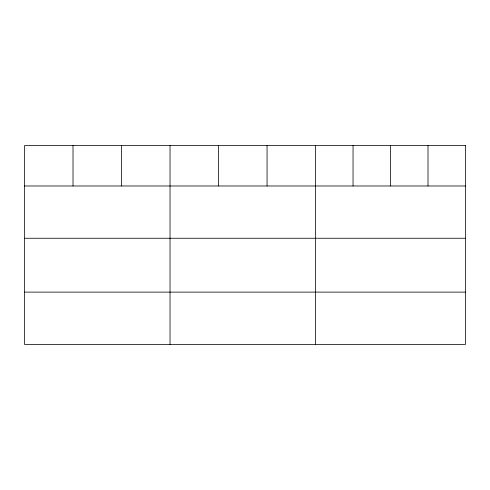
<?xml version="1.0" encoding="UTF-8"?>
<svg xmlns="http://www.w3.org/2000/svg" width="490" height="490" viewBox="0 0 490 490"><rect width="100%" height="100%" fill="white"/><g stroke="black" fill="none" stroke-linecap="round" stroke-linejoin="round"><path stroke-width="0.73" d="M24.5 185.986L465.5 185.986M24.5 238.256L465.5 238.256M24.5 292.114L465.5 292.114M428.015 145.616L428.015 185.986M390.53 145.616L390.53 185.986M353.045 145.616L353.045 185.986M315.56 145.616L315.56 344.384M267.05 145.616L267.05 185.986M218.54 145.616L218.54 185.986M170.03 145.616L170.03 344.384M121.52 145.616L121.52 185.986M73.01 145.616L73.01 185.986M465.5 145.616L24.5 145.616L24.5 344.384L465.5 344.384L465.5 145.616"/></g></svg>
